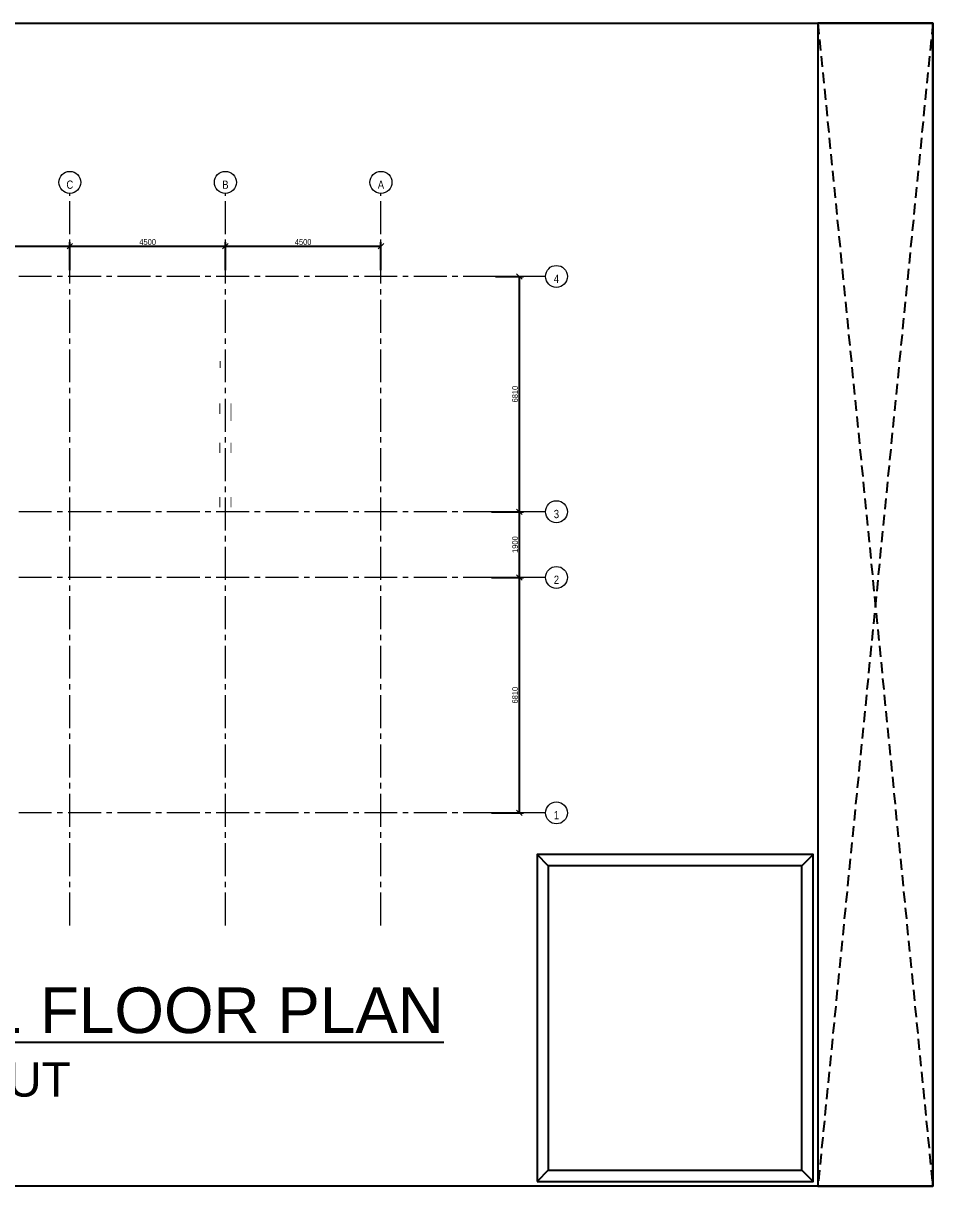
# Model space of a CAD drawing. Header units: inches. Extents: x 1159 to 9559, y -3650 to 1829.
# Drawn here: x 4379 to 5415, y 326 to 1648 of the extents above; entities that cross this region are included whole.
import ezdxf
from ezdxf.enums import TextEntityAlignment as Align

# ---------------------------------------------------------------- set-up
doc = ezdxf.new("R2010")
doc.units = ezdxf.units.IN
doc.header["$MEASUREMENT"] = 0
doc.header["$PDMODE"] = 3
doc.linetypes.add('CENTER2', pattern=[1.125, 0.75, -0.125, 0.125, -0.125])
doc.linetypes.add('HIDDEN', pattern=[0.375, 0.25, -0.125])
doc.layers.get('Defpoints').update_dxf_attribs({"color": 190})
for name, color, linetype, lineweight in [('S-GRID-IDEN', 1, 'Continuous', 9), ('STN-ANNO-TEXT', 3, 'Continuous', 20), ('STN-ANNO-TITL-TEXT', 7, 'Continuous', 25), ('STN-DIM-2', 142, 'Continuous', 13), ('STN-FRP', 5, 'Continuous', 20), ('STN-GRID-ID', 6, 'Continuous', 20), ('STN-GRID-LINE', 10, 'CENTER2', 13)]:
    doc.layers.add(name, color=color, linetype=linetype, lineweight=lineweight)
doc.layers.add('STN-VPORT', color=30, linetype='Continuous', plot=False)
doc.styles.add('Arial Narrow', font='ARIALN.TTF', dxfattribs={"height": 18.75})
doc.styles.add('Arial Narrow_1_50', font='ARIALN.TTF', dxfattribs={"height": 6})
doc.styles.add('DIMENSIONS', font='swiss.ttf')
doc.dimstyles.new('SSA_Dimension_Style_50', dxfattribs={"dimscale": 12, "dimtxt": 6.25, "dimasz": 0.520833, "dimexe": 0.390625, "dimexo": 0.260417, "dimgap": 0.130208, "dimtad": 1, "dimdec": 0, "dimlfac": 25.4, "dimzin": 0, "dimdsep": 46, "dimtxsty": 'Arial Narrow_1_50', "dimblk1": 'OBLIQUE', "dimblk2": 'OBLIQUE', "dimsah": 1, "dimcen": 0.09, "dimazin": 0, "dimtfac": 1, "dimtdec": 0, "dimtix": 1, "dimtmove": 0, "dimatfit": 3, "dimfxl": 1, "dimtvp": 1, "dimtolj": 1, "dimtzin": 0, "dimarcsym": 2})

# ---------------------------------------------------------------- blocks, each defined once
blk = doc.blocks.new('Stamp area')
at = {"layer": 'Defpoints'}
for p, q in [((-2.401, 2.852), (-2.501, 2.952)), ((-0.143, 2.852), (-0.043, 2.952)), ((-2.401, 0.142), (-2.501, 0.042)), ((-0.143, 0.142), (-0.043, 0.042))]:
    blk.add_line(p, q, dxfattribs=at)
for points in [[(-2.501, 0.042), (-0.043, 0.042), (-0.043, 2.952), (-2.501, 2.952)], [(-2.401, 0.142), (-0.143, 0.142), (-0.143, 2.852), (-2.401, 2.852)]]:
    blk.add_lwpolyline(points, close=True, dxfattribs=at)
blk = doc.blocks.new('*U68')
at = {"layer": 'STN-VPORT'}
for points in [[(3466.1, 2814.8), (5538.1, 2814.8), (5538.1, 1490.3), (3466.1, 1490.3)], [(5538.1, 2814.8), (5407.3, 2814.8), (5407.3, 1490.3), (5538.1, 1490.3)]]:
    blk.add_lwpolyline(points, close=True, dxfattribs=at)
at = {"layer": 'STN-VPORT', "linetype": 'HIDDEN', "ltscale": 50}
for points in [[(5407.3, 2814.8), (5538.1, 1490.3)], [(5538.1, 2814.8), (5407.3, 1490.3)]]:
    blk.add_lwpolyline(points, dxfattribs=at)
at = {"layer": 'STN-DIM-2', "xscale": 127.9208651747724, "yscale": 127.9208651747724, "zscale": 127.9208651747724}
blk.add_blockref('Stamp area', (5407.3, 1490.3), dxfattribs=at)
blk = doc.blocks.new('*U22')
at = {"layer": 'STN-GRID-ID'}
for p, q in [((-2, 0), (2, 0)), ((2, 0), (3.071, 0))]:
    blk.add_line(p, q, dxfattribs=at)
blk.add_circle((0, 0), 2, dxfattribs=at)
at = {"layer": 'STN-ANNO-TEXT', "style": 'DIMENSIONS'}
for tag, p in [('1', (0, 0.753)), ('S1', (0, -0.753))]:
    blk.add_attdef(tag, text='', height=1, dxfattribs=at).set_placement(p, align=Align.MIDDLE_CENTER)
blk.add_attdef('SCALE', text='', height=1, dxfattribs=at).set_placement((2.527, -0.455), align=Align.TOP_LEFT)
at = {"layer": 'STN-ANNO-TITL-TEXT', "style": 'DIMENSIONS'}
blk.add_attdef('%%UTITLE', text='', height=1.333, dxfattribs=at).set_placement((2.527, 0), align=Align.BOTTOM_LEFT)
blk = doc.blocks.new('Grid - SSA_Grid-Tag 2-546602-01-1400-FIRST FLOOR PLAN - BLOCK A')
at = {"layer": 'S-GRID-IDEN'}
blk.add_circle((0, 0), 0.25, dxfattribs=at)
blk = doc.blocks.new('_OBLIQUE')
at = {"color": 0, "linetype": 'ByBlock'}
blk.add_line((-0.5, -0.5), (0.5, 0.5), dxfattribs=at)
blk = doc.blocks.new('*D88')
at = {"layer": 'Defpoints', "color": 0, "transparency": 16777216}
for p in [(4432.6, 1394), (4255.4, 1363.6), (4432.6, 1363.6)]:
    blk.add_point(p, dxfattribs=at)
at = {"layer": 'STN-DIM-2', "color": 0, "lineweight": -2, "transparency": 16777216}
for p, q in [((4255.4, 1366.8), (4255.4, 1398.7)), ((4255.4, 1394), (4432.6, 1394)), ((4432.6, 1366.8), (4432.6, 1398.7))]:
    blk.add_line(p, q, dxfattribs=at)
at = {"layer": 'STN-DIM-2', "color": 0, "lineweight": -2, "transparency": 16777216, "xscale": 6.249999999999998, "yscale": 6.249999999999998, "zscale": 6.249999999999998, "rotation": 180}
blk.add_blockref('_OBLIQUE', (4255.4, 1394), dxfattribs=at)
at = {"layer": 'STN-DIM-2', "color": 0, "lineweight": -2, "transparency": 16777216, "xscale": 6.249999999999998, "yscale": 6.249999999999998, "zscale": 6.249999999999998}
blk.add_blockref('_OBLIQUE', (4432.6, 1394), dxfattribs=at)
at = {"layer": 'STN-DIM-2', "color": 0, "transparency": 16777216, "insert": (4344, 1398.8), "char_height": 6, "attachment_point": 5, "style": 'Arial Narrow_1_50'}
blk.add_mtext('\\A1;{\\H1.08333x;4500}', dxfattribs=at)
blk = doc.blocks.new('*D89')
at = {"layer": 'Defpoints', "color": 0, "transparency": 16777216}
for p in [(4609.7, 1394), (4432.6, 1363.6), (4609.7, 1363.6)]:
    blk.add_point(p, dxfattribs=at)
at = {"layer": 'STN-DIM-2', "color": 0, "lineweight": -2, "transparency": 16777216}
for p, q in [((4432.6, 1366.8), (4432.6, 1398.7)), ((4432.6, 1394), (4609.7, 1394)), ((4609.7, 1366.8), (4609.7, 1398.7))]:
    blk.add_line(p, q, dxfattribs=at)
at = {"layer": 'STN-DIM-2', "color": 0, "lineweight": -2, "transparency": 16777216, "xscale": 6.249999999999998, "yscale": 6.249999999999998, "zscale": 6.249999999999998, "rotation": 180}
blk.add_blockref('_OBLIQUE', (4432.6, 1394), dxfattribs=at)
at = {"layer": 'STN-DIM-2', "color": 0, "lineweight": -2, "transparency": 16777216, "xscale": 6.249999999999998, "yscale": 6.249999999999998, "zscale": 6.249999999999998}
blk.add_blockref('_OBLIQUE', (4609.7, 1394), dxfattribs=at)
at = {"layer": 'STN-DIM-2', "color": 0, "transparency": 16777216, "insert": (4521.2, 1398.8), "char_height": 6, "attachment_point": 5, "style": 'Arial Narrow_1_50'}
blk.add_mtext('\\A1;{\\H1.08333x;4500}', dxfattribs=at)
blk = doc.blocks.new('*D90')
at = {"layer": 'Defpoints', "color": 0, "transparency": 16777216}
for p in [(4786.9, 1394), (4609.7, 1363.6), (4786.9, 1363.6)]:
    blk.add_point(p, dxfattribs=at)
at = {"layer": 'STN-DIM-2', "color": 0, "lineweight": -2, "transparency": 16777216}
for p, q in [((4609.7, 1366.8), (4609.7, 1398.7)), ((4609.7, 1394), (4786.9, 1394)), ((4786.9, 1366.8), (4786.9, 1398.7))]:
    blk.add_line(p, q, dxfattribs=at)
at = {"layer": 'STN-DIM-2', "color": 0, "lineweight": -2, "transparency": 16777216, "xscale": 6.249999999999998, "yscale": 6.249999999999998, "zscale": 6.249999999999998, "rotation": 180}
blk.add_blockref('_OBLIQUE', (4609.7, 1394), dxfattribs=at)
at = {"layer": 'STN-DIM-2', "color": 0, "lineweight": -2, "transparency": 16777216, "xscale": 6.249999999999998, "yscale": 6.249999999999998, "zscale": 6.249999999999998}
blk.add_blockref('_OBLIQUE', (4786.9, 1394), dxfattribs=at)
at = {"layer": 'STN-DIM-2', "color": 0, "transparency": 16777216, "insert": (4698.3, 1398.8), "char_height": 6, "attachment_point": 5, "style": 'Arial Narrow_1_50'}
blk.add_mtext('\\A1;{\\H1.08333x;4500}', dxfattribs=at)
blk = doc.blocks.new('*D91')
at = {"layer": 'Defpoints', "color": 0, "transparency": 16777216}
for p in [(4914.2, 1359.6), (4909.6, 1091.6), (4944.5, 1091.6)]:
    blk.add_point(p, dxfattribs=at)
at = {"layer": 'STN-DIM-2', "color": 0, "lineweight": -2, "transparency": 16777216}
for p, q in [((4917.3, 1359.6), (4949.2, 1359.6)), ((4944.5, 1359.6), (4944.5, 1091.6)), ((4912.7, 1091.6), (4949.2, 1091.6))]:
    blk.add_line(p, q, dxfattribs=at)
at = {"layer": 'STN-DIM-2', "color": 0, "lineweight": -2, "transparency": 16777216, "xscale": 6.249999999999998, "yscale": 6.249999999999998, "zscale": 6.249999999999998}
for p, rotation in [((4944.5, 1359.6), 90), ((4944.5, 1091.6), 270)]:
    blk.add_blockref('_OBLIQUE', p, dxfattribs=dict(at, rotation=rotation))
at = {"layer": 'STN-DIM-2', "color": 0, "transparency": 16777216, "insert": (4939.7, 1225.6), "char_height": 6, "attachment_point": 5, "rotation": 90, "style": 'Arial Narrow_1_50'}
blk.add_mtext('\\A1;{\\H1.08333x;6810}', dxfattribs=at)
blk = doc.blocks.new('*D92')
at = {"layer": 'Defpoints', "color": 0, "transparency": 16777216}
for p in [(4909.6, 1091.6), (4909.6, 1016.8), (4944.5, 1016.8)]:
    blk.add_point(p, dxfattribs=at)
at = {"layer": 'STN-DIM-2', "color": 0, "lineweight": -2, "transparency": 16777216}
for p, q in [((4912.7, 1091.6), (4949.2, 1091.6)), ((4944.5, 1091.6), (4944.5, 1016.8)), ((4912.7, 1016.8), (4949.2, 1016.8))]:
    blk.add_line(p, q, dxfattribs=at)
at = {"layer": 'STN-DIM-2', "color": 0, "lineweight": -2, "transparency": 16777216, "xscale": 6.249999999999998, "yscale": 6.249999999999998, "zscale": 6.249999999999998}
for p, rotation in [((4944.5, 1091.6), 90), ((4944.5, 1016.8), 270)]:
    blk.add_blockref('_OBLIQUE', p, dxfattribs=dict(at, rotation=rotation))
at = {"layer": 'STN-DIM-2', "color": 0, "transparency": 16777216, "insert": (4939.7, 1054.2), "char_height": 6, "attachment_point": 5, "rotation": 90, "style": 'Arial Narrow_1_50'}
blk.add_mtext('\\A1;{\\H1.08333x;1900}', dxfattribs=at)
blk = doc.blocks.new('*D93')
at = {"layer": 'Defpoints', "color": 0, "transparency": 16777216}
for p in [(4909.6, 1016.8), (4909.6, 748.6), (4944.5, 748.6)]:
    blk.add_point(p, dxfattribs=at)
at = {"layer": 'STN-DIM-2', "color": 0, "lineweight": -2, "transparency": 16777216}
for p, q in [((4912.7, 1016.8), (4949.2, 1016.8)), ((4944.5, 1016.8), (4944.5, 748.6)), ((4912.7, 748.6), (4949.2, 748.6))]:
    blk.add_line(p, q, dxfattribs=at)
at = {"layer": 'STN-DIM-2', "color": 0, "lineweight": -2, "transparency": 16777216, "xscale": 6.249999999999998, "yscale": 6.249999999999998, "zscale": 6.249999999999998}
for p, rotation in [((4944.5, 1016.8), 90), ((4944.5, 748.6), 270)]:
    blk.add_blockref('_OBLIQUE', p, dxfattribs=dict(at, rotation=rotation))
at = {"layer": 'STN-DIM-2', "color": 0, "transparency": 16777216, "insert": (4939.7, 882.7), "char_height": 6, "attachment_point": 5, "rotation": 90, "style": 'Arial Narrow_1_50'}
blk.add_mtext('\\A1;{\\H1.08333x;6810}', dxfattribs=at)

msp = doc.modelspace()

# ---------------------------------------------------------------- linework, layer by layer
at = {"layer": 'STN-FRP', "const_width": 1}
for points in [[(4603.689, 1263.316), (4603.689, 1255.316)], [(4603.314, 1214.963), (4603.314, 1202.963)], [(4616.169, 1214.963), (4616.169, 1194.963)], [(4603.314, 1170.463), (4603.314, 1158.463)], [(4616.169, 1170.463), (4616.169, 1158.463)], [(4603.314, 1096.462), (4603.314, 1108.462)], [(4616.169, 1096.462), (4616.169, 1108.462)]]:
    msp.add_lwpolyline(points, dxfattribs=at)
at = {"layer": 'STN-GRID-LINE', "ltscale": 50}
for points in [[(4432.576, 620.301), (4432.576, 1454.255)], [(4609.741, 620.301), (4609.741, 1454.255)], [(4786.907, 620.301), (4786.907, 1454.255)], [(4974.312, 1359.629), (3663.582, 1359.629)], [(4974.312, 1091.629), (3663.582, 1091.629)], [(4974.312, 1016.796), (3663.582, 1016.796)], [(4974.312, 748.633), (3663.582, 748.633)]]:
    msp.add_lwpolyline(points, dxfattribs=at)

# ---------------------------------------------------------------- block references
msp.add_blockref('*U68', (-122.68, -1166.806))
at = {"xscale": 49.99999999999996, "yscale": 49.99999999999996, "zscale": 49.99999999999996}
for p in [(4432.576, 1466.755), (4609.741, 1466.755), (4786.907, 1466.755), (4986.812, 1359.629), (4986.812, 1091.629), (4986.812, 1016.796), (4986.812, 748.633)]:
    msp.add_blockref('Grid - SSA_Grid-Tag 2-546602-01-1400-FIRST FLOOR PLAN - BLOCK A', p, dxfattribs=at)
at = {"xscale": 39.00956157071135, "yscale": 39.00956157071135, "zscale": 39.00956157071135}
msp.add_blockref('*U22', (3993.06, 482.252), dxfattribs=at).add_auto_attribs({'1': '1', 'S1': 'S1', 'SCALE': 'FRP LAYOUT', '%%UTITLE': '%%ULEVEL 1 FLOOR PLAN'})

# ---------------------------------------------------------------- texts
at = {"layer": 'S-GRID-IDEN', "char_height": 9.375, "width": 6.25233, "attachment_point": 5, "style": 'Arial Narrow'}
for s, insert in [('C', (4432.576, 1464.105)), ('B', (4609.741, 1464.105)), ('A', (4786.907, 1464.105)), ('4', (4986.812, 1356.978)), ('3', (4986.812, 1088.979)), ('2', (4986.812, 1014.146)), ('1', (4986.812, 745.983))]:
    msp.add_mtext(s, dxfattribs=dict(at, insert=insert))

# ---------------------------------------------------------------- dimensions: what is measured, and where the dimension line sits
at = {"layer": 'STN-DIM-2'}
for base, p1, p2, picture, middle in [((4432.576, 1393.964), (4255.411, 1363.629), (4432.576, 1363.629), '*D88', (4343.993, 1398.845)), ((4609.741, 1393.964), (4432.576, 1363.629), (4609.741, 1363.629), '*D89', (4521.159, 1398.845)), ((4786.907, 1393.964), (4609.741, 1363.629), (4786.907, 1363.629), '*D90', (4698.324, 1398.845))]:
    dim = msp.add_linear_dim(base=base, p1=p1, p2=p2, text='{\\H1.08333x;<>}', dimstyle='SSA_Dimension_Style_50', override={"dimtxt": 6, "dimpost": '<>'}, dxfattribs=at)
    dim.commit()
    dim.dimension.update_dxf_attribs({"geometry": picture, "text_midpoint": middle})
for base, p1, p2, text, picture, middle in [((4944.539, 1091.629), (4914.203, 1359.629), (4909.572, 1091.629), '{\\H1.08333x;6810}', '*D91', (4939.658, 1225.629)), ((4944.539, 1016.796), (4909.572, 1091.629), (4909.572, 1016.796), '{\\H1.08333x;1900}', '*D92', (4939.658, 1054.213)), ((4944.539, 748.633), (4909.572, 1016.796), (4909.572, 748.633), '{\\H1.08333x;6810}', '*D93', (4939.658, 882.715))]:
    dim = msp.add_linear_dim(base=base, p1=p1, p2=p2, angle=270, text=text, dimstyle='SSA_Dimension_Style_50', override={"dimtxt": 6, "dimpost": '<>'}, dxfattribs=at)
    dim.commit()
    dim.dimension.update_dxf_attribs({"geometry": picture, "text_midpoint": middle})

doc.saveas('drawing.dxf')
